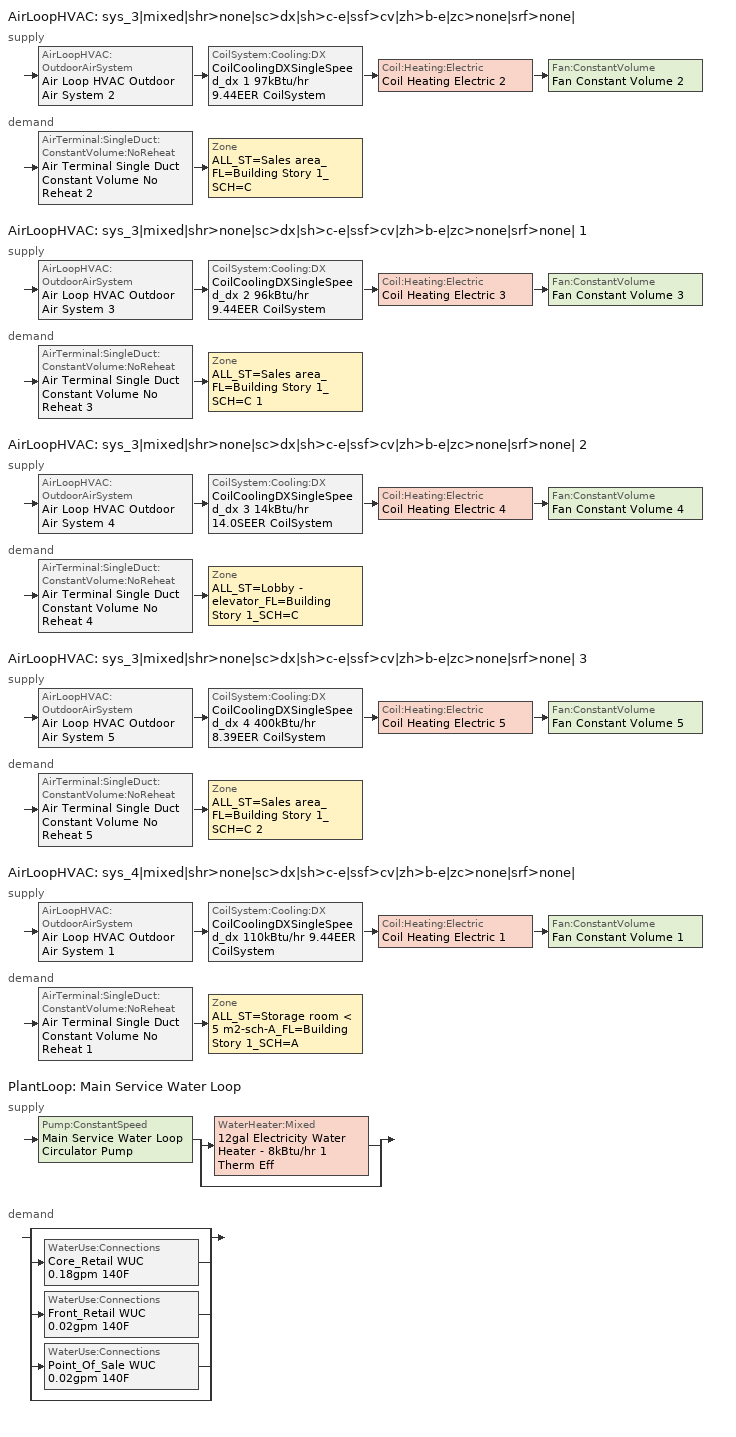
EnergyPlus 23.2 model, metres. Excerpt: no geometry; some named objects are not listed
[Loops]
AirLoopHVAC 'sys_3|mixed|shr>none|sc>dx|sh>c-e|ssf>cv|zh>b-e|zc>none|srf>none|'
 supply: AirLoopHVAC:OutdoorAirSystem 'Air Loop HVAC Outdoor Air System 2' > CoilSystem:Cooling:DX 'CoilCoolingDXSingleSpeed_dx 1 97kBtu/hr 9.44EER CoilSystem' > Coil:Heating:Electric 'Coil Heating Electric 2' > Fan:ConstantVolume 'Fan Constant Volume 2'
 demand: AirTerminal:SingleDuct:ConstantVolume:NoReheat 'Air Terminal Single Duct Constant Volume No Reheat 2' > Zone 'ALL_ST=Sales area_FL=Building Story 1_SCH=C'
AirLoopHVAC 'sys_3|mixed|shr>none|sc>dx|sh>c-e|ssf>cv|zh>b-e|zc>none|srf>none| 1'
 supply: AirLoopHVAC:OutdoorAirSystem 'Air Loop HVAC Outdoor Air System 3' > CoilSystem:Cooling:DX 'CoilCoolingDXSingleSpeed_dx 2 96kBtu/hr 9.44EER CoilSystem' > Coil:Heating:Electric 'Coil Heating Electric 3' > Fan:ConstantVolume 'Fan Constant Volume 3'
 demand: AirTerminal:SingleDuct:ConstantVolume:NoReheat 'Air Terminal Single Duct Constant Volume No Reheat 3' > Zone 'ALL_ST=Sales area_FL=Building Story 1_SCH=C 1'
AirLoopHVAC 'sys_3|mixed|shr>none|sc>dx|sh>c-e|ssf>cv|zh>b-e|zc>none|srf>none| 2'
 supply: AirLoopHVAC:OutdoorAirSystem 'Air Loop HVAC Outdoor Air System 4' > CoilSystem:Cooling:DX 'CoilCoolingDXSingleSpeed_dx 3 14kBtu/hr 14.0SEER CoilSystem' > Coil:Heating:Electric 'Coil Heating Electric 4' > Fan:ConstantVolume 'Fan Constant Volume 4'
 demand: AirTerminal:SingleDuct:ConstantVolume:NoReheat 'Air Terminal Single Duct Constant Volume No Reheat 4' > Zone 'ALL_ST=Lobby - elevator_FL=Building Story 1_SCH=C'
AirLoopHVAC 'sys_3|mixed|shr>none|sc>dx|sh>c-e|ssf>cv|zh>b-e|zc>none|srf>none| 3'
 supply: AirLoopHVAC:OutdoorAirSystem 'Air Loop HVAC Outdoor Air System 5' > CoilSystem:Cooling:DX 'CoilCoolingDXSingleSpeed_dx 4 400kBtu/hr 8.39EER CoilSystem' > Coil:Heating:Electric 'Coil Heating Electric 5' > Fan:ConstantVolume 'Fan Constant Volume 5'
 demand: AirTerminal:SingleDuct:ConstantVolume:NoReheat 'Air Terminal Single Duct Constant Volume No Reheat 5' > Zone 'ALL_ST=Sales area_FL=Building Story 1_SCH=C 2'
AirLoopHVAC 'sys_4|mixed|shr>none|sc>dx|sh>c-e|ssf>cv|zh>b-e|zc>none|srf>none|'
 supply: AirLoopHVAC:OutdoorAirSystem 'Air Loop HVAC Outdoor Air System 1' > CoilSystem:Cooling:DX 'CoilCoolingDXSingleSpeed_dx 110kBtu/hr 9.44EER CoilSystem' > Coil:Heating:Electric 'Coil Heating Electric 1' > Fan:ConstantVolume 'Fan Constant Volume 1'
 demand: AirTerminal:SingleDuct:ConstantVolume:NoReheat 'Air Terminal Single Duct Constant Volume No Reheat 1' > Zone 'ALL_ST=Storage room < 5 m2-sch-A_FL=Building Story 1_SCH=A'
PlantLoop 'Main Service Water Loop'
 supply: Pump:ConstantSpeed 'Main Service Water Loop Circulator Pump' > split
  | WaterHeater:Mixed '12gal Electricity Water Heater - 8kBtu/hr 1 Therm Eff'
  | bypass
 demand: split
  | bypass
  | WaterUse:Connections 'Core_Retail WUC 0.18gpm 140F'
  | WaterUse:Connections 'Front_Retail WUC 0.02gpm 140F'
  | WaterUse:Connections 'Point_Of_Sale WUC 0.02gpm 140F'
  | bypass
[ZoneControl:Thermostat] Temperature Difference Between Cutout And Setpoint {deltaC}=0
Name | Zone or ZoneList | Control Type Schedule | Control 1
ALL_ST=Lobby - elevator_FL=Building Story 1_SCH=C Thermostat | ALL_ST=Lobby - elevator_FL=Building Story 1_SCH=C | ALL_ST=Lobby - elevator_FL=Building Story 1_SCH=C Thermostat Schedule | Space Function Lobby - elevator Thermostat 3
ALL_ST=Sales area_FL=Building Story 1_SCH=C Thermostat | ALL_ST=Sales area_FL=Building Story 1_SCH=C | ALL_ST=Sales area_FL=Building Story 1_SCH=C Thermostat Schedule | Space Function Sales area Thermostat 7
ALL_ST=Sales area_FL=Building Story 1_SCH=C 1 Thermostat | ALL_ST=Sales area_FL=Building Story 1_SCH=C 1 | ALL_ST=Sales area_FL=Building Story 1_SCH=C 1 Thermostat Schedule | Space Function Sales area Thermostat 8
ALL_ST=Sales area_FL=Building Story 1_SCH=C 2 Thermostat | ALL_ST=Sales area_FL=Building Story 1_SCH=C 2 | ALL_ST=Sales area_FL=Building Story 1_SCH=C 2 Thermostat Schedule | Space Function Sales area Thermostat 9
ALL_ST=Storage room < 5 m2-sch-A_FL=Building Story 1_SCH=A Thermostat | ALL_ST=Storage room < 5 m2-sch-A_FL=Building Story 1_SCH=A | ALL_ST=Storage room < 5 m2-sch-A_FL=Building Story 1_SCH=A Thermostat Schedule | Space Function Storage room < 5 m2-sch-A Thermostat 3
[ThermostatSetpoint:DualSetpoint]
Name | Heating Setpoint Temperature Schedule | Cooling Setpoint Temperature Schedule
Space Function Lobby - elevator Thermostat 3; Space Function Sales area Thermostat 7; Space Function Sales area Thermostat 8; Space Function Sales area Thermostat 9 | NECB-C-Thermostat Setpoint-Heating | NECB-C-Thermostat Setpoint-Cooling
Space Function Storage room < 5 m2-sch-A Thermostat 3 | NECB-A-Thermostat Setpoint-Heating | NECB-A-Thermostat Setpoint-Cooling
[ZoneHVAC:Baseboard:Convective:Electric] Availability Schedule=Always On Discrete; Heating Design Capacity {W}=Autosize; Efficiency=1
Zone HVAC Baseboard Convective Electric 4; Zone HVAC Baseboard Convective Electric 2; Zone HVAC Baseboard Convective Electric 3; Zone HVAC Baseboard Convective Electric 5; Zone HVAC Baseboard Convective Electric 1
[AirTerminal:SingleDuct:ConstantVolume:NoReheat] Availability Schedule=Always On Discrete; Maximum Air Flow Rate {m3/s}=AutoSize
Air Terminal Single Duct Constant Volume No Reheat 4; Air Terminal Single Duct Constant Volume No Reheat 2; Air Terminal Single Duct Constant Volume No Reheat 3; Air Terminal Single Duct Constant Volume No Reheat 5; Air Terminal Single Duct Constant Volume No Reheat 1
[Zone equipment]
ALL_ST=Lobby - elevator_FL=Building Story 1_SCH=C: Zone HVAC Baseboard Convective Electric 4, Air Terminal Single Duct Constant Volume No Reheat 4
ALL_ST=Sales area_FL=Building Story 1_SCH=C: Zone HVAC Baseboard Convective Electric 2, Air Terminal Single Duct Constant Volume No Reheat 2
ALL_ST=Sales area_FL=Building Story 1_SCH=C 1: Zone HVAC Baseboard Convective Electric 3, Air Terminal Single Duct Constant Volume No Reheat 3
ALL_ST=Sales area_FL=Building Story 1_SCH=C 2: Zone HVAC Baseboard Convective Electric 5, Air Terminal Single Duct Constant Volume No Reheat 5
ALL_ST=Storage room < 5 m2-sch-A_FL=Building Story 1_SCH=A: Zone HVAC Baseboard Convective Electric 1, Air Terminal Single Duct Constant Volume No Reheat 1
[Sizing:Zone] Zone Cooling Design Supply Air Temperature Input Method=TemperatureDifference; Zone Cooling Design Supply Air Temperature {C}=14; Zone Cooling Design Supply Air Temperature Difference {deltaC}=11; Zone Heating Design Supply Air Temperature Input Method=TemperatureDifference; Zone Heating Design Supply Air Temperature {C}=40; Zone Heating Design Supply Air Temperature Difference {deltaC}=21; Zone Cooling Design Supply Air Humidity Ratio {kgWater/kgDryAir}=0.0085; Zone Heating Design Supply Air Humidity Ratio {kgWater/kgDryAir}=0.008; Zone Heating Sizing Factor=1.3; Zone Cooling Sizing Factor=1.1; Cooling Design Air Flow Method=DesignDay; Cooling Design Air Flow Rate {m3/s}=0; Cooling Minimum Air Flow per Zone Floor Area {m3/s-m2}=0.000762; Cooling Minimum Air Flow {m3/s}=0; Cooling Minimum Air Flow Fraction=0; Heating Design Air Flow Method=DesignDay; Heating Design Air Flow Rate {m3/s}=0; Heating Maximum Air Flow per Zone Floor Area {m3/s-m2}=0.002032; Heating Maximum Air Flow {m3/s}=0.141576; Heating Maximum Air Flow Fraction=0.3; Account for Dedicated Outdoor Air System=No; Zone Load Sizing Method=Sensible Load Only No Latent Load; Zone Latent Cooling Design Supply Air Humidity Ratio Input Method=HumidityRatioDifference; Zone Cooling Design Supply Air Humidity Ratio Difference {kgWater/kgDryAir}=0.005; Zone Latent Heating Design Supply Air Humidity Ratio Input Method=HumidityRatioDifference; Zone Humidification Design Supply Air Humidity Ratio Difference {kgWater/kgDryAir}=0.005
Name | Design Specification Outdoor Air Object
ALL_ST=Lobby - elevator_FL=Building Story 1_SCH=C | ALL_ST=Lobby - elevator_FL=Building Story 1_SCH=C DSOA Space List
ALL_ST=Sales area_FL=Building Story 1_SCH=C | ALL_ST=Sales area_FL=Building Story 1_SCH=C DSOA Space List
ALL_ST=Sales area_FL=Building Story 1_SCH=C 1 | ALL_ST=Sales area_FL=Building Story 1_SCH=C 1 DSOA Space List
ALL_ST=Sales area_FL=Building Story 1_SCH=C 2 | ALL_ST=Sales area_FL=Building Story 1_SCH=C 2 DSOA Space List
ALL_ST=Storage room < 5 m2-sch-A_FL=Building Story 1_SCH=A | ALL_ST=Storage room < 5 m2-sch-A_FL=Building Story 1_SCH=A DSOA Space List
[Controller:MechanicalVentilation] Demand Controlled Ventilation=No; System Outdoor Air Method=ZoneSum
Name | Availability Schedule | Zone or ZoneList Name 1 | Design Specification Outdoor Air Object Name 1
Controller Mechanical Ventilation 4 | sys_3|mixed|shr>none|sc>dx|sh>c-e|ssf>cv|zh>b-e|zc>none|srf>none| 2 Occ Sch | ALL_ST=Lobby - elevator_FL=Building Story 1_SCH=C | Space Function Lobby - elevator Ventilation
Controller Mechanical Ventilation 2 | sys_3|mixed|shr>none|sc>dx|sh>c-e|ssf>cv|zh>b-e|zc>none|srf>none| Occ Sch | ALL_ST=Sales area_FL=Building Story 1_SCH=C | Space Function Sales area Ventilation
Controller Mechanical Ventilation 3 | sys_3|mixed|shr>none|sc>dx|sh>c-e|ssf>cv|zh>b-e|zc>none|srf>none| 1 Occ Sch | ALL_ST=Sales area_FL=Building Story 1_SCH=C 1 | Space Function Sales area Ventilation
Controller Mechanical Ventilation 5 | sys_3|mixed|shr>none|sc>dx|sh>c-e|ssf>cv|zh>b-e|zc>none|srf>none| 3 Occ Sch | ALL_ST=Sales area_FL=Building Story 1_SCH=C 2 | Space Function Sales area Ventilation
Controller Mechanical Ventilation 1 | sys_4|mixed|shr>none|sc>dx|sh>c-e|ssf>cv|zh>b-e|zc>none|srf>none| Occ Sch | ALL_ST=Storage room < 5 m2-sch-A_FL=Building Story 1_SCH=A | Space Function Storage room < 5 m2-sch-A Ventilation
[DesignSpecification:OutdoorAir] Outdoor Air Method=Sum; Outdoor Air Flow per Person {m3/s-person}=0; Outdoor Air Flow per Zone {m3/s}=0; Outdoor Air Flow Air Changes per Hour {1/hr}=0
Name | Outdoor Air Flow per Zone Floor Area {m3/s-m2}
Space Function Lobby - elevator Ventilation | 0.00508
Space Function Sales area Ventilation | 0.001524
Space Function Storage room < 5 m2-sch-A Ventilation | 0.000762
[DesignSpecification:OutdoorAir:SpaceList]
Name | Space Name 1 | Space Design Specification Outdoor Air Object Name 1
ALL_ST=Lobby - elevator_FL=Building Story 1_SCH=C DSOA Space List | Front_Entry | Space Function Lobby - elevator Ventilation
ALL_ST=Sales area_FL=Building Story 1_SCH=C DSOA Space List | Point_Of_Sale | Space Function Sales area Ventilation
ALL_ST=Sales area_FL=Building Story 1_SCH=C 1 DSOA Space List | Front_Retail | Space Function Sales area Ventilation
ALL_ST=Sales area_FL=Building Story 1_SCH=C 2 DSOA Space List | Core_Retail | Space Function Sales area Ventilation
ALL_ST=Storage room < 5 m2-sch-A_FL=Building Story 1_SCH=A DSOA Space List | Back_Space | Space Function Storage room < 5 m2-sch-A Ventilation
[AirLoopHVAC] Design Supply Air Flow Rate {m3/s}=AutoSize; Design Return Air Flow Fraction of Supply Air Flow=1
sys_3|mixed|shr>none|sc>dx|sh>c-e|ssf>cv|zh>b-e|zc>none|srf>none|; sys_3|mixed|shr>none|sc>dx|sh>c-e|ssf>cv|zh>b-e|zc>none|srf>none| 1; sys_3|mixed|shr>none|sc>dx|sh>c-e|ssf>cv|zh>b-e|zc>none|srf>none| 2; sys_3|mixed|shr>none|sc>dx|sh>c-e|ssf>cv|zh>b-e|zc>none|srf>none| 3; sys_4|mixed|shr>none|sc>dx|sh>c-e|ssf>cv|zh>b-e|zc>none|srf>none|
[Sizing:System] Type of Load to Size On=Sensible; Design Outdoor Air Flow Rate {m3/s}=Autosize; Central Heating Maximum System Air Flow Ratio=1; Preheat Design Temperature {C}=7; Preheat Design Humidity Ratio {kgWater/kgDryAir}=0.008; Precool Design Temperature {C}=13; Precool Design Humidity Ratio {kgWater/kgDryAir}=0.008; Central Cooling Design Supply Air Temperature {C}=13; Central Heating Design Supply Air Temperature {C}=43; Type of Zone Sum to Use=NonCoincident; 100% Outdoor Air in Cooling=No; 100% Outdoor Air in Heating=No; Central Cooling Design Supply Air Humidity Ratio {kgWater/kgDryAir}=0.0085; Central Heating Design Supply Air Humidity Ratio {kgWater/kgDryAir}=0.008; Cooling Supply Air Flow Rate Method=DesignDay; Cooling Supply Air Flow Rate {m3/s}=0; Cooling Supply Air Flow Rate Per Floor Area {m3/s-m2}=0.00996765; Cooling Fraction of Autosized Cooling Supply Air Flow Rate=1; Cooling Supply Air Flow Rate Per Unit Cooling Capacity {m3/s-W}=3.94755e-05; Heating Supply Air Flow Rate Method=DesignDay; Heating Supply Air Flow Rate {m3/s}=0; Heating Supply Air Flow Rate Per Floor Area {m3/s-m2}=0.00996765; Heating Fraction of Autosized Heating Supply Air Flow Rate=1; Heating Fraction of Autosized Cooling Supply Air Flow Rate=1; Heating Supply Air Flow Rate Per Unit Heating Capacity {m3/s-W}=3.15882e-05; System Outdoor Air Method=ZoneSum; Zone Maximum Outdoor Air Fraction=1; Cooling Design Capacity Method=CoolingDesignCapacity; Cooling Design Capacity {W}=Autosize; Cooling Design Capacity Per Floor Area {W/m2}=234.7; Fraction of Autosized Cooling Design Capacity=1; Heating Design Capacity Method=HeatingDesignCapacity; Heating Design Capacity {W}=Autosize; Heating Design Capacity Per Floor Area {W/m2}=157; Fraction of Autosized Heating Design Capacity=1; Central Cooling Capacity Control Method=OnOff; Occupant Diversity=Autosize
sys_3|mixed|shr>none|sc>dx|sh>c-e|ssf>cv|zh>b-e|zc>none|srf>none|; sys_3|mixed|shr>none|sc>dx|sh>c-e|ssf>cv|zh>b-e|zc>none|srf>none| 1; sys_3|mixed|shr>none|sc>dx|sh>c-e|ssf>cv|zh>b-e|zc>none|srf>none| 2; sys_3|mixed|shr>none|sc>dx|sh>c-e|ssf>cv|zh>b-e|zc>none|srf>none| 3; sys_4|mixed|shr>none|sc>dx|sh>c-e|ssf>cv|zh>b-e|zc>none|srf>none|
[Controller:OutdoorAir] Minimum Outdoor Air Flow Rate {m3/s}=Autosize; Maximum Outdoor Air Flow Rate {m3/s}=Autosize; Economizer Control Action Type=ModulateFlow; Lockout Type=NoLockout; Minimum Limit Type=FixedMinimum; High Humidity Control=No; Control High Indoor Humidity Based on Outdoor Humidity Ratio=Yes; Heat Recovery Bypass Control Type=BypassWhenWithinEconomizerLimits; Economizer Operation Staging=InterlockedWithMechanicalCooling
Name | Economizer Control Type | Minimum Outdoor Air Schedule | Mechanical Ventilation Controller | Economizer Maximum Limit Dry-Bulb Temperature {C} | Economizer Maximum Limit Enthalpy {J/kg} | Economizer Minimum Limit Dry-Bulb Temperature {C}
Controller Outdoor Air 2 | DifferentialEnthalpy | sys_3|mixed|shr>none|sc>dx|sh>c-e|ssf>cv|zh>b-e|zc>none|srf>none| Occ Sch | Controller Mechanical Ventilation 2
Controller Outdoor Air 3 | DifferentialEnthalpy | sys_3|mixed|shr>none|sc>dx|sh>c-e|ssf>cv|zh>b-e|zc>none|srf>none| 1 Occ Sch | Controller Mechanical Ventilation 3
Controller Outdoor Air 4 | NoEconomizer | sys_3|mixed|shr>none|sc>dx|sh>c-e|ssf>cv|zh>b-e|zc>none|srf>none| 2 Occ Sch | Controller Mechanical Ventilation 4 | 28 | 64000 | -100
Controller Outdoor Air 5 | DifferentialEnthalpy | sys_3|mixed|shr>none|sc>dx|sh>c-e|ssf>cv|zh>b-e|zc>none|srf>none| 3 Occ Sch | Controller Mechanical Ventilation 5
Controller Outdoor Air 1 | DifferentialEnthalpy | sys_4|mixed|shr>none|sc>dx|sh>c-e|ssf>cv|zh>b-e|zc>none|srf>none| Occ Sch | Controller Mechanical Ventilation 1
[SetpointManager:MixedAir] Control Variable=Temperature
Name | Setpoint Node or NodeList
sys_3|mixed|shr>none|sc>dx|sh>c-e|ssf>cv|zh>b-e|zc>none|srf>none| Mixed Air Node OS Default SPM | sys_3|mixed|shr>none|sc>dx|sh>c-e|ssf>cv|zh>b-e|zc>none|srf>none| Mixed Air Node
CoilCoolingDXSingleSpeed_dx 1 97kBtu/hr 9.44EER Outlet Air Node OS Default SPM | CoilCoolingDXSingleSpeed_dx 1 97kBtu/hr 9.44EER Outlet Air Node
Coil Heating Electric 2 Outlet Air Node OS Default SPM | Coil Heating Electric 2 Outlet Air Node
sys_3|mixed|shr>none|sc>dx|sh>c-e|ssf>cv|zh>b-e|zc>none|srf>none| 1 Mixed Air Node OS Default SPM | sys_3|mixed|shr>none|sc>dx|sh>c-e|ssf>cv|zh>b-e|zc>none|srf>none| 1 Mixed Air Node
CoilCoolingDXSingleSpeed_dx 2 96kBtu/hr 9.44EER Outlet Air Node OS Default SPM | CoilCoolingDXSingleSpeed_dx 2 96kBtu/hr 9.44EER Outlet Air Node
Coil Heating Electric 3 Outlet Air Node OS Default SPM | Coil Heating Electric 3 Outlet Air Node
sys_3|mixed|shr>none|sc>dx|sh>c-e|ssf>cv|zh>b-e|zc>none|srf>none| 2 Mixed Air Node OS Default SPM | sys_3|mixed|shr>none|sc>dx|sh>c-e|ssf>cv|zh>b-e|zc>none|srf>none| 2 Mixed Air Node
CoilCoolingDXSingleSpeed_dx 3 14kBtu/hr 14.0SEER Outlet Air Node OS Default SPM | CoilCoolingDXSingleSpeed_dx 3 14kBtu/hr 14.0SEER Outlet Air Node
Coil Heating Electric 4 Outlet Air Node OS Default SPM | Coil Heating Electric 4 Outlet Air Node
sys_3|mixed|shr>none|sc>dx|sh>c-e|ssf>cv|zh>b-e|zc>none|srf>none| 3 Mixed Air Node OS Default SPM | sys_3|mixed|shr>none|sc>dx|sh>c-e|ssf>cv|zh>b-e|zc>none|srf>none| 3 Mixed Air Node
CoilCoolingDXSingleSpeed_dx 4 400kBtu/hr 8.39EER Outlet Air Node OS Default SPM | CoilCoolingDXSingleSpeed_dx 4 400kBtu/hr 8.39EER Outlet Air Node
Coil Heating Electric 5 Outlet Air Node OS Default SPM | Coil Heating Electric 5 Outlet Air Node
sys_4|mixed|shr>none|sc>dx|sh>c-e|ssf>cv|zh>b-e|zc>none|srf>none| Mixed Air Node OS Default SPM | sys_4|mixed|shr>none|sc>dx|sh>c-e|ssf>cv|zh>b-e|zc>none|srf>none| Mixed Air Node
CoilCoolingDXSingleSpeed_dx 110kBtu/hr 9.44EER Outlet Air Node OS Default SPM | CoilCoolingDXSingleSpeed_dx 110kBtu/hr 9.44EER Outlet Air Node
Coil Heating Electric 1 Outlet Air Node OS Default SPM | Coil Heating Electric 1 Outlet Air Node
[CoilSystem:Cooling:DX] Availability Schedule=Always On Discrete
Name | Cooling Coil
CoilCoolingDXSingleSpeed_dx 1 97kBtu/hr 9.44EER CoilSystem | CoilCoolingDXSingleSpeed_dx 1 97kBtu/hr 9.44EER
CoilCoolingDXSingleSpeed_dx 2 96kBtu/hr 9.44EER CoilSystem | CoilCoolingDXSingleSpeed_dx 2 96kBtu/hr 9.44EER
CoilCoolingDXSingleSpeed_dx 3 14kBtu/hr 14.0SEER CoilSystem | CoilCoolingDXSingleSpeed_dx 3 14kBtu/hr 14.0SEER
CoilCoolingDXSingleSpeed_dx 4 400kBtu/hr 8.39EER CoilSystem | CoilCoolingDXSingleSpeed_dx 4 400kBtu/hr 8.39EER
CoilCoolingDXSingleSpeed_dx 110kBtu/hr 9.44EER CoilSystem | CoilCoolingDXSingleSpeed_dx 110kBtu/hr 9.44EER
[Coil:Cooling:DX:SingleSpeed] Availability Schedule=Always On Discrete; Gross Rated Total Cooling Capacity {W}=Autosize; Gross Rated Sensible Heat Ratio=Autosize; Rated Air Flow Rate {m3/s}=Autosize; Rated Evaporator Fan Power Per Volume Flow Rate 2017 {W/(m3/s)}=773.3; Rated Evaporator Fan Power Per Volume Flow Rate 2023 {W/(m3/s)}=934.4; Total Cooling Capacity Function of Temperature Curve=DXCOOL-NECB2011-REF-CAPFT; Total Cooling Capacity Function of Flow Fraction Curve=DXCOOL-NECB2011-REF-CAPFFLOW; Energy Input Ratio Function of Temperature Curve=DXCOOL-NECB2011-REF-COOLEIRFT; Energy Input Ratio Function of Flow Fraction Curve=DXCOOL-NECB2011-REF-COOLEIRFFLOW; Part Load Fraction Correlation Curve=DXCOOL-NECB2011-REF-COOLPLFFPLR; Minimum Outdoor Dry-Bulb Temperature for Compressor Operation {C}=-25; Nominal Time for Condensate Removal to Begin {s}=0; Ratio of Initial Moisture Evaporation Rate and Steady State Latent Capacity=0; Maximum Cycling Rate {cycles/hr}=0; Latent Capacity Time Constant {s}=0; Condenser Type=AirCooled; Evaporative Condenser Effectiveness=0.9; Evaporative Condenser Air Flow Rate {m3/s}=Autosize; Evaporative Condenser Pump Rated Power Consumption {W}=Autosize; Crankcase Heater Capacity {W}=0; Maximum Outdoor Dry-Bulb Temperature for Crankcase Heater Operation {C}=10; Basin Heater Capacity {W/K}=0; Basin Heater Setpoint Temperature {C}=2
Name | Gross Rated Cooling COP {W/W}
CoilCoolingDXSingleSpeed_dx 1 97kBtu/hr 9.44EER; CoilCoolingDXSingleSpeed_dx 2 96kBtu/hr 9.44EER; CoilCoolingDXSingleSpeed_dx 110kBtu/hr 9.44EER | 3.28022
CoilCoolingDXSingleSpeed_dx 3 14kBtu/hr 14.0SEER | 3.8248
CoilCoolingDXSingleSpeed_dx 4 400kBtu/hr 8.39EER | 2.93053
[Coil:Heating:Electric] Availability Schedule=Always On Discrete; Efficiency=1; Nominal Capacity {W}=Autosize
Coil Heating Electric 2; Coil Heating Electric 3; Coil Heating Electric 4; Coil Heating Electric 5; Coil Heating Electric 1
[Fan:ConstantVolume] Fan Total Efficiency=0.39975; Pressure Rise {Pa}=640; Maximum Flow Rate {m3/s}=AutoSize; Motor Efficiency=0.615; Motor In Airstream Fraction=1
Name | Availability Schedule
Fan Constant Volume 2 | sys_3|mixed|shr>none|sc>dx|sh>c-e|ssf>cv|zh>b-e|zc>none|srf>none| Occ Sch
Fan Constant Volume 3 | sys_3|mixed|shr>none|sc>dx|sh>c-e|ssf>cv|zh>b-e|zc>none|srf>none| 1 Occ Sch
Fan Constant Volume 4 | sys_3|mixed|shr>none|sc>dx|sh>c-e|ssf>cv|zh>b-e|zc>none|srf>none| 2 Occ Sch
Fan Constant Volume 5 | sys_3|mixed|shr>none|sc>dx|sh>c-e|ssf>cv|zh>b-e|zc>none|srf>none| 3 Occ Sch
Fan Constant Volume 1 | sys_4|mixed|shr>none|sc>dx|sh>c-e|ssf>cv|zh>b-e|zc>none|srf>none| Occ Sch
[SetpointManager:SingleZone:Reheat] Control Variable=Temperature; Minimum Supply Air Temperature {C}=13; Maximum Supply Air Temperature {C}=43
Name | Control Zone | Setpoint Node or NodeList
Setpoint Manager Single Zone Reheat 2 | ALL_ST=Sales area_FL=Building Story 1_SCH=C | sys_3|mixed|shr>none|sc>dx|sh>c-e|ssf>cv|zh>b-e|zc>none|srf>none| Supply Outlet Node
Setpoint Manager Single Zone Reheat 3 | ALL_ST=Sales area_FL=Building Story 1_SCH=C 1 | sys_3|mixed|shr>none|sc>dx|sh>c-e|ssf>cv|zh>b-e|zc>none|srf>none| 1 Supply Outlet Node
Setpoint Manager Single Zone Reheat 4 | ALL_ST=Lobby - elevator_FL=Building Story 1_SCH=C | sys_3|mixed|shr>none|sc>dx|sh>c-e|ssf>cv|zh>b-e|zc>none|srf>none| 2 Supply Outlet Node
Setpoint Manager Single Zone Reheat 5 | ALL_ST=Sales area_FL=Building Story 1_SCH=C 2 | sys_3|mixed|shr>none|sc>dx|sh>c-e|ssf>cv|zh>b-e|zc>none|srf>none| 3 Supply Outlet Node
Setpoint Manager Single Zone Reheat 1 | ALL_ST=Storage room < 5 m2-sch-A_FL=Building Story 1_SCH=A | sys_4|mixed|shr>none|sc>dx|sh>c-e|ssf>cv|zh>b-e|zc>none|srf>none| Supply Outlet Node
[PlantLoop]
Main Service Water Loop: Fluid Type=Water; Plant Equipment Operation Scheme=Main Service Water Loop Operation Schemes; Maximum Loop Temperature {C}=60; Minimum Loop Temperature {C}=10; Maximum Loop Flow Rate {m3/s}=Autosize; Minimum Loop Flow Rate {m3/s}=0; Plant Loop Volume {m3}=Autocalculate; Load Distribution Scheme=Optimal; Plant Loop Demand Calculation Scheme=SingleSetpoint; Common Pipe Simulation=None
[Sizing:Plant]
Main Service Water Loop: Loop Type=Heating; Design Loop Exit Temperature {C}=60; Loop Design Temperature Difference {deltaC}=5; Sizing Option=NonCoincident; Zone Timesteps in Averaging Window=1; Coincident Sizing Factor Mode=None
[Pump:ConstantSpeed]
Main Service Water Loop Circulator Pump: Design Flow Rate {m3/s}=Autosize; Design Pump Head {Pa}=1.70686e+06; Design Power Consumption {W}=Autosize; Motor Efficiency=0.7; Fraction of Motor Inefficiencies to Fluid Stream=0; Pump Control Type=Intermittent; Design Power Sizing Method=PowerPerFlowPerPressure; Design Electric Power per Unit Flow Rate {W/(m3/s)}=348701.1; Design Shaft Power per Unit Flow Rate per Unit Head {W-s/m3-Pa}=1.28205
[WaterHeater:Mixed]
12gal Electricity Water Heater - 8kBtu/hr 1 Therm Eff: Tank Volume {m3}=0.0460675; Setpoint Temperature Schedule=Service Water Loop Temp - 140F; Deadband Temperature Difference {deltaC}=2; Maximum Temperature Limit {C}=60; Heater Control Type=Cycle; Heater Maximum Capacity {W}=2407.03; Heater Ignition Minimum Flow Rate {m3/s}=0; Heater Ignition Delay {s}=0; Heater Fuel Type=Electricity; Heater Thermal Efficiency=1; Off Cycle Parasitic Fuel Consumption Rate {W}=12.4494; Off Cycle Parasitic Fuel Type=Electricity; Off Cycle Parasitic Heat Fraction to Tank=0.8; On Cycle Parasitic Fuel Consumption Rate {W}=12.4494; On Cycle Parasitic Fuel Type=Electricity; On Cycle Parasitic Heat Fraction to Tank=0; Ambient Temperature Indicator=Schedule; Ambient Temperature Schedule=Water Heater Ambient Temp Schedule 71.6F; Off Cycle Loss Coefficient to Ambient Temperature {W/K}=1.26549; Off Cycle Loss Fraction to Zone=1; On Cycle Loss Coefficient to Ambient Temperature {W/K}=1.26549; On Cycle Loss Fraction to Zone=1; Use Side Effectiveness=1; Source Side Effectiveness=1; Use Side Design Flow Rate {m3/s}=Autosize; Source Side Design Flow Rate {m3/s}=Autosize; Indirect Water Heating Recovery Time {hr}=1.5; Source Side Flow Control Mode=IndirectHeatPrimarySetpoint
[WaterHeater:Sizing]
12gal Electricity Water Heater - 8kBtu/hr 1 Therm Eff: Design Mode=PeakDraw; Time Storage Can Meet Peak Draw {hr}=0.538503; Time for Tank Recovery {hr}=0; Nominal Tank Volume for Autosizing Plant Connections {m3}=1
[SetpointManager:Scheduled]
Service hot water setpoint manager: Control Variable=Temperature; Schedule=Service Water Loop Temp - 140F; Setpoint Node or NodeList=Main Service Water Loop Supply Outlet Node
[WaterUse:Connections] Drain Water Heat Exchanger Type=None; Drain Water Heat Exchanger Destination=Plant
Name | Water Use Equipment Name 1
Core_Retail WUC 0.18gpm 140F | Core_Retail Service Water Use 0.18gpm 140F
Front_Retail WUC 0.02gpm 140F | Front_Retail Service Water Use 0.02gpm 140F
Point_Of_Sale WUC 0.02gpm 140F | Point_Of_Sale Service Water Use 0.02gpm 140F
[WaterUse:Equipment] Flow Rate Fraction Schedule=NECB-C-Service Water Heating; Target Temperature Schedule=Mixed Water At Faucet Temp - 140F; Sensible Fraction Schedule=Fraction Sensible - 0.2; Latent Fraction Schedule=Fraction Latent - 0.05
Name | Peak Flow Rate {m3/s} | Zone
Core_Retail Service Water Use 0.18gpm 140F | 1.13341e-05 | ALL_ST=Sales area_FL=Building Story 1_SCH=C 2
Front_Retail Service Water Use 0.02gpm 140F | 1.06798e-06 | ALL_ST=Sales area_FL=Building Story 1_SCH=C 1
Point_Of_Sale Service Water Use 0.02gpm 140F | 1.06798e-06 | ALL_ST=Sales area_FL=Building Story 1_SCH=C
[PlantEquipmentOperationSchemes]
Main Service Water Loop Operation Schemes: Control Scheme Object Type 1=PlantEquipmentOperation:HeatingLoad; Control Scheme Name 1=Main Service Water Loop Heating Operation Scheme; Control Scheme Schedule Name 1=Always On Discrete
[PlantEquipmentOperation:HeatingLoad]
Main Service Water Loop Heating Operation Scheme: Load Range Lower Limit 1 {W}=0; Load Range Upper Limit 1 {W}=1000000000; Range Equipment List Name 1=Main Service Water Loop Heating Equipment List
[PlantEquipmentList]
Main Service Water Loop Heating Equipment List: WaterHeater:Mixed, 12gal Electricity Water Heater - 8kBtu/hr 1 Therm Eff
[Schedule:Day:Interval]
NECB-C-Thermostat Setpoint-Heating Sun|Hol Day: No, 09:00, 18, 10:00, 20, 19:00, 22, 24:00, 18
NECB-C-Thermostat Setpoint-Heating Default|Wkdy Day; NECB-C-Thermostat Setpoint-Heating Sat Day; NECB-C-Thermostat Setpoint-Heating Default: No, 07:00, 18, 08:00, 20, 21:00, 22, 24:00, 18
NECB-C-Thermostat Setpoint-Cooling Sun|Hol Day: No, 07:00, 35, 19:00, 24, 24:00, 35
NECB-C-Thermostat Setpoint-Cooling Default|Wkdy Day; NECB-C-Thermostat Setpoint-Cooling Sat Day; NECB-C-Thermostat Setpoint-Cooling Default: No, 07:00, 35, 21:00, 24, 24:00, 35
Schedule Day 10; Schedule Day 6; Schedule Day 8; Schedule Day 12: No, 09:00, 0, 19:00, 1, 24:00, 0
sys_3|mixed|shr>none|sc>dx|sh>c-e|ssf>cv|zh>b-e|zc>none|srf>none| 2 Occ Sch Default; Schedule Day 9; sys_3|mixed|shr>none|sc>dx|sh>c-e|ssf>cv|zh>b-e|zc>none|srf>none| Occ Sch Default; Schedule Day 5; sys_3|mixed|shr>none|sc>dx|sh>c-e|ssf>cv|zh>b-e|zc>none|srf>none| 1 Occ Sch Default; Schedule Day 7; sys_3|mixed|shr>none|sc>dx|sh>c-e|ssf>cv|zh>b-e|zc>none|srf>none| 3 Occ Sch Default; Schedule Day 11: No, 09:00, 0, 21:00, 1, 24:00, 0
sys_3|mixed|shr>none|sc>dx|sh>c-e|ssf>cv|zh>b-e|zc>none|srf>none| 2 Occ Sch Summer Design Day; sys_3|mixed|shr>none|sc>dx|sh>c-e|ssf>cv|zh>b-e|zc>none|srf>none| 2 Occ Sch Winter Design Day; sys_3|mixed|shr>none|sc>dx|sh>c-e|ssf>cv|zh>b-e|zc>none|srf>none| Occ Sch Summer Design Day; sys_3|mixed|shr>none|sc>dx|sh>c-e|ssf>cv|zh>b-e|zc>none|srf>none| Occ Sch Winter Design Day; sys_3|mixed|shr>none|sc>dx|sh>c-e|ssf>cv|zh>b-e|zc>none|srf>none| 1 Occ Sch Summer Design Day; sys_3|mixed|shr>none|sc>dx|sh>c-e|ssf>cv|zh>b-e|zc>none|srf>none| 1 Occ Sch Winter Design Day; sys_3|mixed|shr>none|sc>dx|sh>c-e|ssf>cv|zh>b-e|zc>none|srf>none| 3 Occ Sch Summer Design Day; sys_3|mixed|shr>none|sc>dx|sh>c-e|ssf>cv|zh>b-e|zc>none|srf>none| 3 Occ Sch Winter Design Day; sys_4|mixed|shr>none|sc>dx|sh>c-e|ssf>cv|zh>b-e|zc>none|srf>none| Occ Sch Summer Design Day; sys_4|mixed|shr>none|sc>dx|sh>c-e|ssf>cv|zh>b-e|zc>none|srf>none| Occ Sch Winter Design Day: No, 24:00, 1
NECB-A-Thermostat Setpoint-Heating Sun|Hol Day; NECB-A-Thermostat Setpoint-Heating Sat Day: No, 24:00, 18
NECB-A-Thermostat Setpoint-Heating Default|Wkdy Day; NECB-A-Thermostat Setpoint-Heating Default: No, 06:00, 18, 07:00, 20, 21:00, 22, 24:00, 18
NECB-A-Thermostat Setpoint-Cooling Sun|Hol Day; NECB-A-Thermostat Setpoint-Cooling Sat Day: No, 24:00, 35
NECB-A-Thermostat Setpoint-Cooling Default|Wkdy Day; NECB-A-Thermostat Setpoint-Cooling Default: No, 06:00, 35, 21:00, 24, 24:00, 35
Schedule Day 14; Schedule Day 13: No, 24:00, 0
sys_4|mixed|shr>none|sc>dx|sh>c-e|ssf>cv|zh>b-e|zc>none|srf>none| Occ Sch Default: No, 08:00, 0, 19:00, 1, 24:00, 0
Fraction Latent - 0.05 Default: No, 24:00, 0.05
Fraction Sensible - 0.2 Default: No, 24:00, 0.2
Mixed Water At Faucet Temp - 140F Default; Service Water Loop Temp - 140F Default: No, 24:00, 60
NECB-C-Service Water Heating Default; NECB-C-Service Water Heating Default|Wkdy Day: No, 08:00, 0.05, 09:00, 0.1, 10:00, 0.2, 11:00, 0.3, 12:00, 0.4, 16:00, 0.8, 17:00, 0.6, 18:00, 0.4, 19:00, 0.3, 21:00, 0.2, 24:00, 0.05
NECB-C-Service Water Heating Sat Day: No, 08:00, 0.05, 09:00, 0.1, 10:00, 0.2, 11:00, 0.3, 12:00, 0.5, 16:00, 0.9, 17:00, 0.7, 18:00, 0.5, 19:00, 0.3, 21:00, 0.2, 24:00, 0.05
NECB-C-Service Water Heating Sun|Hol Day: No, 08:00, 0.05, 09:00, 0.1, 10:00, 0.2, 11:00, 0.3, 12:00, 0.5, 17:00, 0.9, 18:00, 0.5, 19:00, 0.3, 24:00, 0.05
Water Heater Ambient Temp Schedule 71.6F Default: No, 24:00, 22
[Schedule:Week:Daily]
NECB-C-Thermostat Setpoint-Heating Week Rule - Jan1-Dec31: NECB-C-Thermostat Setpoint-Heating Sun|Hol Day, NECB-C-Thermostat Setpoint-Heating Default|Wkdy Day, NECB-C-Thermostat Setpoint-Heating Default|Wkdy Day, NECB-C-Thermostat Setpoint-Heating Default|Wkdy Day, NECB-C-Thermostat Setpoint-Heating Default|Wkdy Day, NECB-C-Thermostat Setpoint-Heating Default|Wkdy Day, NECB-C-Thermostat Setpoint-Heating Sat Day, NECB-C-Thermostat Setpoint-Heating Default, NECB-C-Thermostat Setpoint-Heating Default, NECB-C-Thermostat Setpoint-Heating Default, NECB-C-Thermostat Setpoint-Heating Default, NECB-C-Thermostat Setpoint-Heating Default
NECB-C-Thermostat Setpoint-Cooling Week Rule - Jan1-Dec31: NECB-C-Thermostat Setpoint-Cooling Sun|Hol Day, NECB-C-Thermostat Setpoint-Cooling Default|Wkdy Day, NECB-C-Thermostat Setpoint-Cooling Default|Wkdy Day, NECB-C-Thermostat Setpoint-Cooling Default|Wkdy Day, NECB-C-Thermostat Setpoint-Cooling Default|Wkdy Day, NECB-C-Thermostat Setpoint-Cooling Default|Wkdy Day, NECB-C-Thermostat Setpoint-Cooling Sat Day, NECB-C-Thermostat Setpoint-Cooling Default, NECB-C-Thermostat Setpoint-Cooling Default, NECB-C-Thermostat Setpoint-Cooling Default, NECB-C-Thermostat Setpoint-Cooling Default, NECB-C-Thermostat Setpoint-Cooling Default
sys_3|mixed|shr>none|sc>dx|sh>c-e|ssf>cv|zh>b-e|zc>none|srf>none| 2 Occ Sch Week Rule - Jan1-Dec31: Schedule Day 10, sys_3|mixed|shr>none|sc>dx|sh>c-e|ssf>cv|zh>b-e|zc>none|srf>none| 2 Occ Sch Default, sys_3|mixed|shr>none|sc>dx|sh>c-e|ssf>cv|zh>b-e|zc>none|srf>none| 2 Occ Sch Default, sys_3|mixed|shr>none|sc>dx|sh>c-e|ssf>cv|zh>b-e|zc>none|srf>none| 2 Occ Sch Default, sys_3|mixed|shr>none|sc>dx|sh>c-e|ssf>cv|zh>b-e|zc>none|srf>none| 2 Occ Sch Default, sys_3|mixed|shr>none|sc>dx|sh>c-e|ssf>cv|zh>b-e|zc>none|srf>none| 2 Occ Sch Default, Schedule Day 9, sys_3|mixed|shr>none|sc>dx|sh>c-e|ssf>cv|zh>b-e|zc>none|srf>none| 2 Occ Sch Default, sys_3|mixed|shr>none|sc>dx|sh>c-e|ssf>cv|zh>b-e|zc>none|srf>none| 2 Occ Sch Summer Design Day, sys_3|mixed|shr>none|sc>dx|sh>c-e|ssf>cv|zh>b-e|zc>none|srf>none| 2 Occ Sch Winter Design Day, sys_3|mixed|shr>none|sc>dx|sh>c-e|ssf>cv|zh>b-e|zc>none|srf>none| 2 Occ Sch Default, sys_3|mixed|shr>none|sc>dx|sh>c-e|ssf>cv|zh>b-e|zc>none|srf>none| 2 Occ Sch Default
sys_3|mixed|shr>none|sc>dx|sh>c-e|ssf>cv|zh>b-e|zc>none|srf>none| Occ Sch Week Rule - Jan1-Dec31: Schedule Day 6, sys_3|mixed|shr>none|sc>dx|sh>c-e|ssf>cv|zh>b-e|zc>none|srf>none| Occ Sch Default, sys_3|mixed|shr>none|sc>dx|sh>c-e|ssf>cv|zh>b-e|zc>none|srf>none| Occ Sch Default, sys_3|mixed|shr>none|sc>dx|sh>c-e|ssf>cv|zh>b-e|zc>none|srf>none| Occ Sch Default, sys_3|mixed|shr>none|sc>dx|sh>c-e|ssf>cv|zh>b-e|zc>none|srf>none| Occ Sch Default, sys_3|mixed|shr>none|sc>dx|sh>c-e|ssf>cv|zh>b-e|zc>none|srf>none| Occ Sch Default, Schedule Day 5, sys_3|mixed|shr>none|sc>dx|sh>c-e|ssf>cv|zh>b-e|zc>none|srf>none| Occ Sch Default, sys_3|mixed|shr>none|sc>dx|sh>c-e|ssf>cv|zh>b-e|zc>none|srf>none| Occ Sch Summer Design Day, sys_3|mixed|shr>none|sc>dx|sh>c-e|ssf>cv|zh>b-e|zc>none|srf>none| Occ Sch Winter Design Day, sys_3|mixed|shr>none|sc>dx|sh>c-e|ssf>cv|zh>b-e|zc>none|srf>none| Occ Sch Default, sys_3|mixed|shr>none|sc>dx|sh>c-e|ssf>cv|zh>b-e|zc>none|srf>none| Occ Sch Default
sys_3|mixed|shr>none|sc>dx|sh>c-e|ssf>cv|zh>b-e|zc>none|srf>none| 1 Occ Sch Week Rule - Jan1-Dec31: Schedule Day 8, sys_3|mixed|shr>none|sc>dx|sh>c-e|ssf>cv|zh>b-e|zc>none|srf>none| 1 Occ Sch Default, sys_3|mixed|shr>none|sc>dx|sh>c-e|ssf>cv|zh>b-e|zc>none|srf>none| 1 Occ Sch Default, sys_3|mixed|shr>none|sc>dx|sh>c-e|ssf>cv|zh>b-e|zc>none|srf>none| 1 Occ Sch Default, sys_3|mixed|shr>none|sc>dx|sh>c-e|ssf>cv|zh>b-e|zc>none|srf>none| 1 Occ Sch Default, sys_3|mixed|shr>none|sc>dx|sh>c-e|ssf>cv|zh>b-e|zc>none|srf>none| 1 Occ Sch Default, Schedule Day 7, sys_3|mixed|shr>none|sc>dx|sh>c-e|ssf>cv|zh>b-e|zc>none|srf>none| 1 Occ Sch Default, sys_3|mixed|shr>none|sc>dx|sh>c-e|ssf>cv|zh>b-e|zc>none|srf>none| 1 Occ Sch Summer Design Day, sys_3|mixed|shr>none|sc>dx|sh>c-e|ssf>cv|zh>b-e|zc>none|srf>none| 1 Occ Sch Winter Design Day, sys_3|mixed|shr>none|sc>dx|sh>c-e|ssf>cv|zh>b-e|zc>none|srf>none| 1 Occ Sch Default, sys_3|mixed|shr>none|sc>dx|sh>c-e|ssf>cv|zh>b-e|zc>none|srf>none| 1 Occ Sch Default
sys_3|mixed|shr>none|sc>dx|sh>c-e|ssf>cv|zh>b-e|zc>none|srf>none| 3 Occ Sch Week Rule - Jan1-Dec31: Schedule Day 12, sys_3|mixed|shr>none|sc>dx|sh>c-e|ssf>cv|zh>b-e|zc>none|srf>none| 3 Occ Sch Default, sys_3|mixed|shr>none|sc>dx|sh>c-e|ssf>cv|zh>b-e|zc>none|srf>none| 3 Occ Sch Default, sys_3|mixed|shr>none|sc>dx|sh>c-e|ssf>cv|zh>b-e|zc>none|srf>none| 3 Occ Sch Default, sys_3|mixed|shr>none|sc>dx|sh>c-e|ssf>cv|zh>b-e|zc>none|srf>none| 3 Occ Sch Default, sys_3|mixed|shr>none|sc>dx|sh>c-e|ssf>cv|zh>b-e|zc>none|srf>none| 3 Occ Sch Default, Schedule Day 11, sys_3|mixed|shr>none|sc>dx|sh>c-e|ssf>cv|zh>b-e|zc>none|srf>none| 3 Occ Sch Default, sys_3|mixed|shr>none|sc>dx|sh>c-e|ssf>cv|zh>b-e|zc>none|srf>none| 3 Occ Sch Summer Design Day, sys_3|mixed|shr>none|sc>dx|sh>c-e|ssf>cv|zh>b-e|zc>none|srf>none| 3 Occ Sch Winter Design Day, sys_3|mixed|shr>none|sc>dx|sh>c-e|ssf>cv|zh>b-e|zc>none|srf>none| 3 Occ Sch Default, sys_3|mixed|shr>none|sc>dx|sh>c-e|ssf>cv|zh>b-e|zc>none|srf>none| 3 Occ Sch Default
NECB-A-Thermostat Setpoint-Heating Week Rule - Jan1-Dec31: NECB-A-Thermostat Setpoint-Heating Sun|Hol Day, NECB-A-Thermostat Setpoint-Heating Default|Wkdy Day, NECB-A-Thermostat Setpoint-Heating Default|Wkdy Day, NECB-A-Thermostat Setpoint-Heating Default|Wkdy Day, NECB-A-Thermostat Setpoint-Heating Default|Wkdy Day, NECB-A-Thermostat Setpoint-Heating Default|Wkdy Day, NECB-A-Thermostat Setpoint-Heating Sat Day, NECB-A-Thermostat Setpoint-Heating Default, NECB-A-Thermostat Setpoint-Heating Default, NECB-A-Thermostat Setpoint-Heating Default, NECB-A-Thermostat Setpoint-Heating Default, NECB-A-Thermostat Setpoint-Heating Default
NECB-A-Thermostat Setpoint-Cooling Week Rule - Jan1-Dec31: NECB-A-Thermostat Setpoint-Cooling Sun|Hol Day, NECB-A-Thermostat Setpoint-Cooling Default|Wkdy Day, NECB-A-Thermostat Setpoint-Cooling Default|Wkdy Day, NECB-A-Thermostat Setpoint-Cooling Default|Wkdy Day, NECB-A-Thermostat Setpoint-Cooling Default|Wkdy Day, NECB-A-Thermostat Setpoint-Cooling Default|Wkdy Day, NECB-A-Thermostat Setpoint-Cooling Sat Day, NECB-A-Thermostat Setpoint-Cooling Default, NECB-A-Thermostat Setpoint-Cooling Default, NECB-A-Thermostat Setpoint-Cooling Default, NECB-A-Thermostat Setpoint-Cooling Default, NECB-A-Thermostat Setpoint-Cooling Default
sys_4|mixed|shr>none|sc>dx|sh>c-e|ssf>cv|zh>b-e|zc>none|srf>none| Occ Sch Week Rule - Jan1-Dec31: Schedule Day 14, sys_4|mixed|shr>none|sc>dx|sh>c-e|ssf>cv|zh>b-e|zc>none|srf>none| Occ Sch Default, sys_4|mixed|shr>none|sc>dx|sh>c-e|ssf>cv|zh>b-e|zc>none|srf>none| Occ Sch Default, sys_4|mixed|shr>none|sc>dx|sh>c-e|ssf>cv|zh>b-e|zc>none|srf>none| Occ Sch Default, sys_4|mixed|shr>none|sc>dx|sh>c-e|ssf>cv|zh>b-e|zc>none|srf>none| Occ Sch Default, sys_4|mixed|shr>none|sc>dx|sh>c-e|ssf>cv|zh>b-e|zc>none|srf>none| Occ Sch Default, Schedule Day 13, sys_4|mixed|shr>none|sc>dx|sh>c-e|ssf>cv|zh>b-e|zc>none|srf>none| Occ Sch Default, sys_4|mixed|shr>none|sc>dx|sh>c-e|ssf>cv|zh>b-e|zc>none|srf>none| Occ Sch Summer Design Day, sys_4|mixed|shr>none|sc>dx|sh>c-e|ssf>cv|zh>b-e|zc>none|srf>none| Occ Sch Winter Design Day, sys_4|mixed|shr>none|sc>dx|sh>c-e|ssf>cv|zh>b-e|zc>none|srf>none| Occ Sch Default, sys_4|mixed|shr>none|sc>dx|sh>c-e|ssf>cv|zh>b-e|zc>none|srf>none| Occ Sch Default
Fraction Latent - 0.05 Week Rule - Jan1-Dec31: Fraction Latent - 0.05 Default, Fraction Latent - 0.05 Default, Fraction Latent - 0.05 Default, Fraction Latent - 0.05 Default, Fraction Latent - 0.05 Default, Fraction Latent - 0.05 Default, Fraction Latent - 0.05 Default, Fraction Latent - 0.05 Default, Fraction Latent - 0.05 Default, Fraction Latent - 0.05 Default, Fraction Latent - 0.05 Default, Fraction Latent - 0.05 Default
Fraction Sensible - 0.2 Week Rule - Jan1-Dec31: Fraction Sensible - 0.2 Default, Fraction Sensible - 0.2 Default, Fraction Sensible - 0.2 Default, Fraction Sensible - 0.2 Default, Fraction Sensible - 0.2 Default, Fraction Sensible - 0.2 Default, Fraction Sensible - 0.2 Default, Fraction Sensible - 0.2 Default, Fraction Sensible - 0.2 Default, Fraction Sensible - 0.2 Default, Fraction Sensible - 0.2 Default, Fraction Sensible - 0.2 Default
Mixed Water At Faucet Temp - 140F Week Rule - Jan1-Dec31: Mixed Water At Faucet Temp - 140F Default, Mixed Water At Faucet Temp - 140F Default, Mixed Water At Faucet Temp - 140F Default, Mixed Water At Faucet Temp - 140F Default, Mixed Water At Faucet Temp - 140F Default, Mixed Water At Faucet Temp - 140F Default, Mixed Water At Faucet Temp - 140F Default, Mixed Water At Faucet Temp - 140F Default, Mixed Water At Faucet Temp - 140F Default, Mixed Water At Faucet Temp - 140F Default, Mixed Water At Faucet Temp - 140F Default, Mixed Water At Faucet Temp - 140F Default
NECB-C-Service Water Heating Week Rule - Jan1-Dec31: NECB-C-Service Water Heating Sun|Hol Day, NECB-C-Service Water Heating Default|Wkdy Day, NECB-C-Service Water Heating Default|Wkdy Day, NECB-C-Service Water Heating Default|Wkdy Day, NECB-C-Service Water Heating Default|Wkdy Day, NECB-C-Service Water Heating Default|Wkdy Day, NECB-C-Service Water Heating Sat Day, NECB-C-Service Water Heating Default, NECB-C-Service Water Heating Default, NECB-C-Service Water Heating Default, NECB-C-Service Water Heating Default, NECB-C-Service Water Heating Default
Service Water Loop Temp - 140F Week Rule - Jan1-Dec31: Service Water Loop Temp - 140F Default, Service Water Loop Temp - 140F Default, Service Water Loop Temp - 140F Default, Service Water Loop Temp - 140F Default, Service Water Loop Temp - 140F Default, Service Water Loop Temp - 140F Default, Service Water Loop Temp - 140F Default, Service Water Loop Temp - 140F Default, Service Water Loop Temp - 140F Default, Service Water Loop Temp - 140F Default, Service Water Loop Temp - 140F Default, Service Water Loop Temp - 140F Default
Water Heater Ambient Temp Schedule 71.6F Week Rule - Jan1-Dec31: Water Heater Ambient Temp Schedule 71.6F Default, Water Heater Ambient Temp Schedule 71.6F Default, Water Heater Ambient Temp Schedule 71.6F Default, Water Heater Ambient Temp Schedule 71.6F Default, Water Heater Ambient Temp Schedule 71.6F Default, Water Heater Ambient Temp Schedule 71.6F Default, Water Heater Ambient Temp Schedule 71.6F Default, Water Heater Ambient Temp Schedule 71.6F Default, Water Heater Ambient Temp Schedule 71.6F Default, Water Heater Ambient Temp Schedule 71.6F Default, Water Heater Ambient Temp Schedule 71.6F Default, Water Heater Ambient Temp Schedule 71.6F Default
[Schedule:Year]
NECB-C-Thermostat Setpoint-Heating: NECB-C-Thermostat Setpoint-Heating Week Rule - Jan1-Dec31, 1, 1, 12, 31
NECB-C-Thermostat Setpoint-Cooling: NECB-C-Thermostat Setpoint-Cooling Week Rule - Jan1-Dec31, 1, 1, 12, 31
sys_3|mixed|shr>none|sc>dx|sh>c-e|ssf>cv|zh>b-e|zc>none|srf>none| 2 Occ Sch: sys_3|mixed|shr>none|sc>dx|sh>c-e|ssf>cv|zh>b-e|zc>none|srf>none| 2 Occ Sch Week Rule - Jan1-Dec31, 1, 1, 12, 31
sys_3|mixed|shr>none|sc>dx|sh>c-e|ssf>cv|zh>b-e|zc>none|srf>none| Occ Sch: sys_3|mixed|shr>none|sc>dx|sh>c-e|ssf>cv|zh>b-e|zc>none|srf>none| Occ Sch Week Rule - Jan1-Dec31, 1, 1, 12, 31
sys_3|mixed|shr>none|sc>dx|sh>c-e|ssf>cv|zh>b-e|zc>none|srf>none| 1 Occ Sch: sys_3|mixed|shr>none|sc>dx|sh>c-e|ssf>cv|zh>b-e|zc>none|srf>none| 1 Occ Sch Week Rule - Jan1-Dec31, 1, 1, 12, 31
sys_3|mixed|shr>none|sc>dx|sh>c-e|ssf>cv|zh>b-e|zc>none|srf>none| 3 Occ Sch: sys_3|mixed|shr>none|sc>dx|sh>c-e|ssf>cv|zh>b-e|zc>none|srf>none| 3 Occ Sch Week Rule - Jan1-Dec31, 1, 1, 12, 31
NECB-A-Thermostat Setpoint-Heating: NECB-A-Thermostat Setpoint-Heating Week Rule - Jan1-Dec31, 1, 1, 12, 31
NECB-A-Thermostat Setpoint-Cooling: NECB-A-Thermostat Setpoint-Cooling Week Rule - Jan1-Dec31, 1, 1, 12, 31
sys_4|mixed|shr>none|sc>dx|sh>c-e|ssf>cv|zh>b-e|zc>none|srf>none| Occ Sch: sys_4|mixed|shr>none|sc>dx|sh>c-e|ssf>cv|zh>b-e|zc>none|srf>none| Occ Sch Week Rule - Jan1-Dec31, 1, 1, 12, 31
Fraction Latent - 0.05: Fraction Latent - 0.05 Week Rule - Jan1-Dec31, 1, 1, 12, 31
Fraction Sensible - 0.2: Fraction Sensible - 0.2 Week Rule - Jan1-Dec31, 1, 1, 12, 31
Mixed Water At Faucet Temp - 140F: Mixed Water At Faucet Temp - 140F Week Rule - Jan1-Dec31, 1, 1, 12, 31
NECB-C-Service Water Heating: NECB-C-Service Water Heating Week Rule - Jan1-Dec31, 1, 1, 12, 31
Service Water Loop Temp - 140F: Service Water Loop Temp - 140F Week Rule - Jan1-Dec31, 1, 1, 12, 31
Water Heater Ambient Temp Schedule 71.6F: Water Heater Ambient Temp Schedule 71.6F Week Rule - Jan1-Dec31, 1, 1, 12, 31
[Schedule:Compact]
ALL_ST=Lobby - elevator_FL=Building Story 1_SCH=C Thermostat Schedule; ALL_ST=Sales area_FL=Building Story 1_SCH=C Thermostat Schedule; ALL_ST=Sales area_FL=Building Story 1_SCH=C 1 Thermostat Schedule; ALL_ST=Sales area_FL=Building Story 1_SCH=C 2 Thermostat Schedule; ALL_ST=Storage room < 5 m2-sch-A_FL=Building Story 1_SCH=A Thermostat Schedule: Through: 12/31, For: AllDays, Until: 24:00, 4
[Schedule:Constant]
Always On Discrete: Hourly Value=1
[Curve:Biquadratic] Minimum Value of x {BasedOnField A2}=13; Maximum Value of x {BasedOnField A2}=24; Minimum Value of y {BasedOnField A3}=24; Maximum Value of y {BasedOnField A3}=46
Name | Coefficient1 Constant | Coefficient2 x | Coefficient3 x**2 | Coefficient4 y | Coefficient5 y**2 | Coefficient6 x*y
DXCOOL-NECB2011-REF-CAPFT | 0.867905 | 0.0142459 | 0.00055436 | -0.0075575 | 3.3e-05 | -0.0001918
DXCOOL-NECB2011-REF-COOLEIRFT | 0.114171 | 0.0281822 | -0.0004199 | 0.0214108 | 0.000161028 | -0.000679104
[Curve:Quadratic] Minimum Value of x {BasedOnField A2}=0.5; Maximum Value of x {BasedOnField A2}=1.5
Name | Coefficient1 Constant | Coefficient2 x | Coefficient3 x**2
DXCOOL-NECB2011-REF-CAPFFLOW | 0.8 | 0.2 | 0
DXCOOL-NECB2011-REF-COOLEIRFFLOW | 1.1552 | -0.1808 | 0.0256
[Curve:Cubic]
DXCOOL-NECB2011-REF-COOLPLFFPLR: Coefficient1 Constant=0.0277; Coefficient2 x=4.9151; Coefficient3 x**2=-8.184; Coefficient4 x**3=4.2702; Minimum Value of x {BasedOnField A2}=0.7; Maximum Value of x {BasedOnField A2}=1
